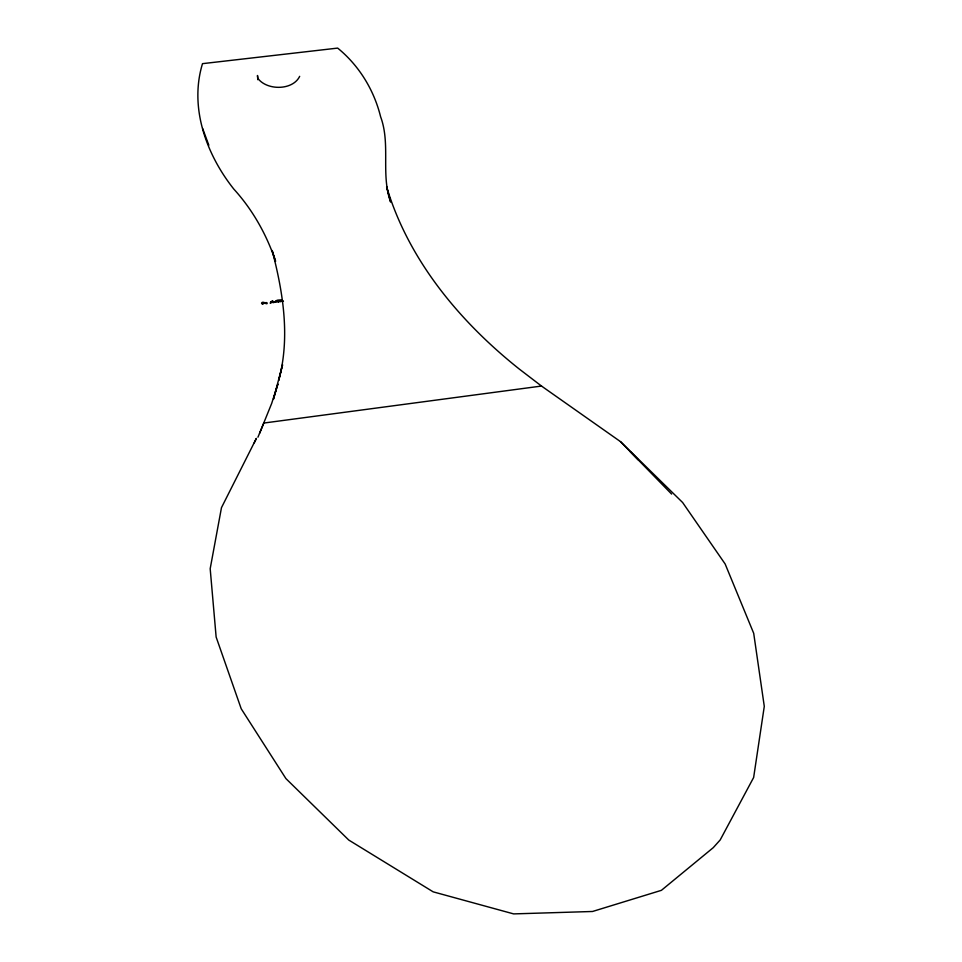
<?xml version="1.0" encoding="UTF-8"?>
<svg xmlns="http://www.w3.org/2000/svg" width="962" height="962" viewBox="0 0 962 962"><rect width="100%" height="100%" fill="white"/><g stroke="black" fill="none" stroke-linecap="round" stroke-linejoin="round"><path stroke-width="1.44" d="M262.818 303.102L262.903 302.441C266.823 301.755 260.846 305.086 262.866 303.162M299.675 76.335C292.821 90.62 266.823 90.681 257.828 78.319L257.479 75.493L257.828 79.726M259.56 433.369L271.681 403.427L277.922 383.922L273.485 399.086L282.563 364.754L278.715 380.387C290.308 337.337 283.189 292.761 272.162 250.493L275.577 261.327C266.714 234.788 252.681 209.776 233.802 189.069C206.301 154.449 189.129 107.504 202.501 63.66L337.674 48.1C359.054 65.524 374.002 89.959 380.591 116.691C390.837 144.324 380.591 174.29 390.632 202.068L386.604 186.748C408.537 260.221 459.86 321.741 519.119 368.927L541.498 386.051L620.478 441.618L638.203 459.848M257.936 437.205L263.804 423.052L541.498 386.051M254.257 442.785L256.397 438.359L221.476 507.659L210.185 568.71L216.137 637.036L241.209 708.766L285.918 778.595L348.785 840.066L433.177 891.846L513.636 913.9L592.52 911.483L661.411 890.331L713.251 847.666L720.201 839.934L753.643 777.5L764.285 706.361L753.703 633.309L725.156 563.997L682.635 502.525L620.478 441.618M278.535 301.948L279.449 301.527L277.465 301.431L279.196 300.817L277.886 301.563L278.475 301.852M283.393 301.334L282.527 301.383L283.429 301.226M630.17 451.611L671.608 494.071M202.645 128.523L208.838 145.226M274.29 302.032L276.984 302.02L276.948 300.445A1.563 0.697 -4.6 0 1 277.585 300.216L274.29 302.032M264.358 303.283C260.089 305.724 261.159 300.288 264.358 303.283M280.555 301.371C282.419 301.226 279.257 302.501 280.243 300.505C282.648 299.218 280.952 299.374 280.555 301.371M274.158 302.381L273.124 302.657L272.45 301.371L271.693 302.248L272.835 302.104L270.538 302.982A1.359 0.601 -4.7 0 1 270.118 303.03L272.847 301.07L274.158 302.381M276.082 301.262L274.795 302.188L276.082 301.262M282.299 299.783L281.589 300.276L282.299 299.783M264.682 302.753C267.364 305.555 268.783 301.623 264.682 302.753M270.659 301.827L272.354 301.286L270.659 301.827M277.91 301.298L278.836 300.998L277.91 301.298M278.415 300.517L279.22 300.132L278.415 300.517"/></g></svg>
